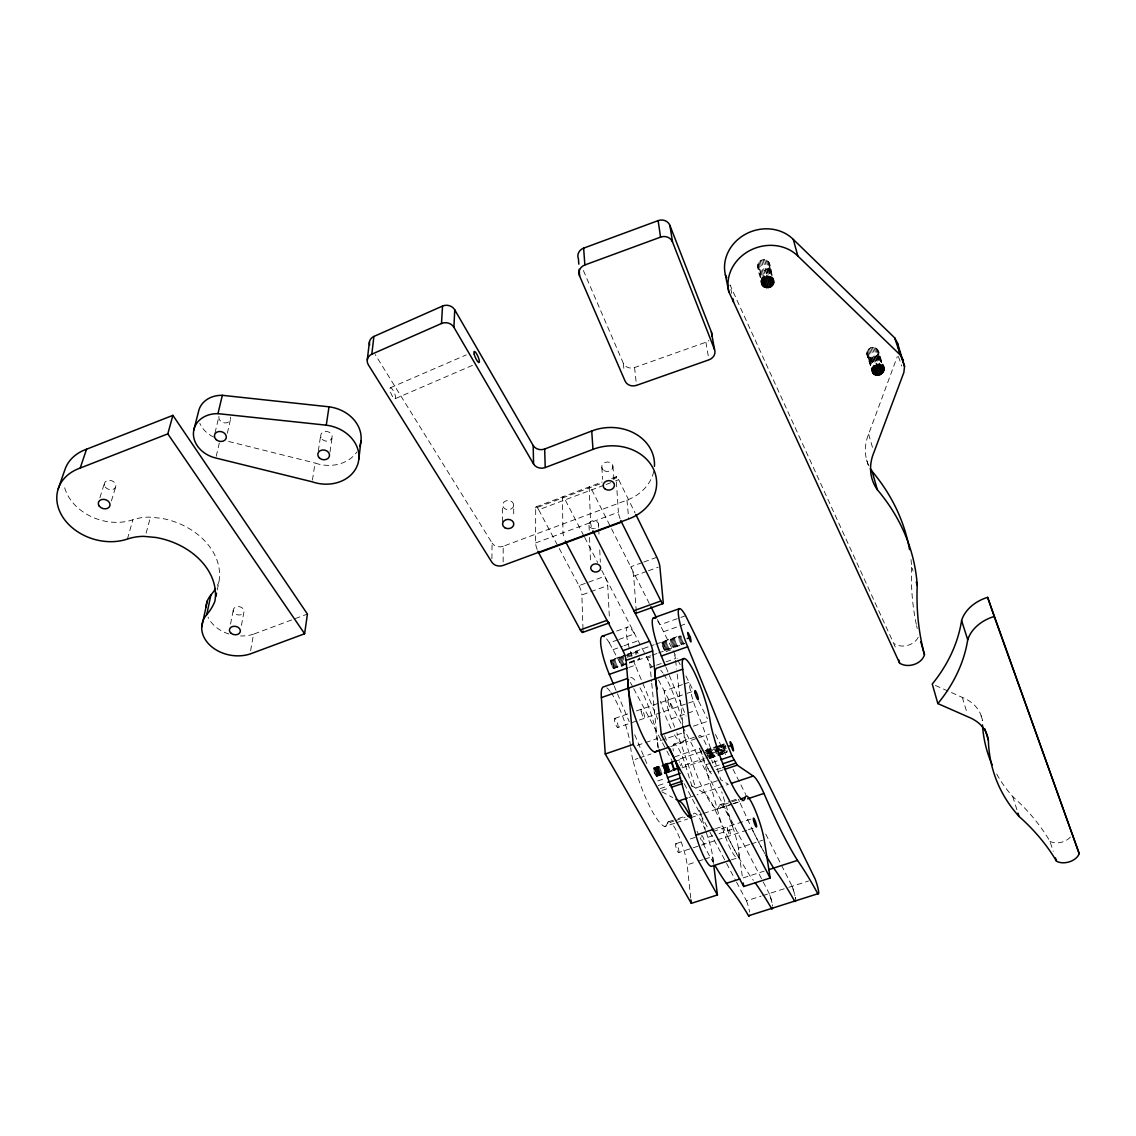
<?xml version="1.0" encoding="UTF-8"?>
<svg xmlns="http://www.w3.org/2000/svg" width="1136" height="1136" viewBox="0 0 1136 1136"><rect width="100%" height="100%" fill="white"/><g stroke="black" fill="none" stroke-linecap="round" stroke-linejoin="round"><path stroke-width="0.75" stroke-dasharray="5 3.75" d="M537.129 549.412A7.483 1.704 69.5 0 1 535.596 542.965L535.695 508.048L600.277 483.78M502.581 521.85L502.652 504.64M503.149 561.965L503.205 546.26L626.973 500.138A44.986 37.971 -4.5 0 0 654.095 469.651M491.902 558.742L492.087 543.051L375.178 354.546M650.573 655.756L613.426 668.536L611.239 664.148L610.714 660.13L625.311 654.961M760.353 277.61C758.592 272.228 754.318 261.294 763.151 259.761C771.813 258.894 770.336 271.007 772.537 276.204M757.641 266.08C758.635 274.117 772.139 270.425 769.299 262.998M870.503 365.764C869.239 360.538 862.891 350.939 870.801 347.772C880.443 344.733 880.002 359.459 882.686 364.741M867.009 354.56C869.551 360.637 880.102 356.576 878.057 350.371M330.022 451.986L332.181 436.792M318.307 451.006L320.608 435.798M312.443 480.102L315.055 463.034A35.031 29.181 11.8 0 0 356.832 451.972M250.616 650.701L253.555 634.158L307.416 614.065M241.428 625.425L243.899 612.261A5.467 4.189 10.4 0 0 237.239 606.61A5.467 4.189 10.4 0 0 234.811 613.483A5.467 4.189 10.4 0 0 243.899 612.261M230.523 624.118L233.405 609.322M701.608 751.563L679.285 759.132L679.427 762.355M217.26 589.953L218.964 581.788A65.831 50.382 13.9 0 0 161.042 518.229L148.93 517.093A46.448 35.741 14.3 0 0 132.898 519.748A47.343 36.863 17.6 0 1 63.9 484.447M657.034 775.789C651.027 772.551 654.251 760.836 657.034 775.789L663.367 773.644M227.328 433.214L230.395 419.738M216.209 456.317L219.362 442.742M214.988 433.015L218.992 416.202A5.978 4.899 16.5 0 0 224.743 422.919A5.978 4.899 16.5 0 0 230.381 417.168M661.876 642.351C667.854 647.108 664.745 656.764 661.876 642.351L680.265 635.848M146.104 533.153L150.463 517.107M127.417 539.046L132.898 519.748M639.525 657.758L639.54 659.647L638.602 659.008M111.385 501.004L115.744 486.705M99.897 497.653L104.398 483.354M868.87 465.845A54.358 44.19 -20.3 0 1 868.614 434.122L897.312 356.519M390.386 387.759L466.257 354.901M395.058 398.75A5.978 1.676 65.9 0 0 392.999 390.216A5.978 1.676 65.9 0 0 390.102 390.798A5.978 1.676 65.9 0 0 395.058 398.75L472.533 365.323M536.107 506.855L602.151 482.019M611.651 478.455L616.408 476.666M612.986 479.009L616.152 477.816A7.356 1.278 69.6 0 1 618.722 479.704L635.067 512.961M613.767 668.735L613.057 663.495L610.714 660.13M535.695 508.048A7.285 1.605 69.3 0 1 538.691 509.766L604.508 485.044M606.084 484.461L613.98 481.494M615.57 480.897L618.722 479.704M535.596 542.965L618.382 512.208L616.152 477.816M559.239 548.489L578.962 585.665L587.028 582.725M588.647 582.143L604.764 576.264A7.057 1.406 70 0 1 607.703 585.551L609.507 619.716M642.152 562.632L630.721 566.807A7.086 1.306 70.1 0 1 633.703 576.122L636.316 611.85M643.785 562.05L656.849 557.279M582.995 629.23L581.873 594.937L607.703 585.551M633.703 576.122L646.782 571.365M648.415 570.769L658.213 567.219M616.635 631.062L627.796 627.072M606.581 638.872A29.948 6.347 70.5 0 1 609.365 642.862L617.26 640.051M618.836 639.483L634.626 633.86A30.047 5.921 70.5 0 0 629.514 648.869M685.604 615.712L660.03 624.814A30.132 5.495 70.5 0 0 655.16 618.382M612.986 649.678L622.443 646.327M624.019 645.759L638.176 640.732M663.523 631.73L689.027 622.684M583.379 270.496L623.337 363.321A8.747 7.711 -6.8 0 0 634.57 367.539L705.896 342.234A8.847 7.81 -12.9 0 0 708.864 340.559M626.916 654.393L654.151 644.751M655.77 644.183L679.967 635.62M610.586 660.499L626.561 654.847M627.242 654.606L636.813 651.226L638.105 653.413M610.572 661.138L623.366 656.622M624.445 656.239L637.211 651.723M661.905 642.99L681.33 636.103M610.685 662.004L637.651 652.476M662.047 643.842L681.486 636.969M610.912 663.026L636.529 653.981M662.288 644.865L681.728 637.992M611.239 664.148L624.047 659.633M662.629 646.001L682.069 639.128M611.651 665.284L623.025 661.251M663.026 647.137L682.48 640.264M612.091 666.363L623.352 662.359M663.481 648.23L682.921 641.357M612.56 667.301L623.763 663.353M663.935 649.181L683.375 642.309M613.014 668.039L639.653 658.624M664.361 649.934L683.801 643.075M613.426 668.536L639.653 659.263M664.745 650.431L684.738 643.359M652.178 655.188L657.006 653.484M658.61 652.916L684.653 643.729M650.388 657.105L647.236 658.213A7.029 1.363 70.6 0 1 650.204 667.4L651.567 681.529M666.122 651.553L672.413 649.338L657.261 619.319M628.776 667.499L635.251 665.213L642.067 681.6M650.204 667.4L654.932 665.739M656.509 665.185L664.375 662.416M665.952 661.862L675.409 658.553A7.043 1.264 70.6 0 0 674.599 654.918M682.438 684.61L664.205 690.944A29.28 5.51 70.9 0 0 671.333 718.832A166.012 34.563 71.3 0 1 674.656 727.182M684.099 684.028L689.069 682.296A29.366 5.112 70.9 0 0 696.411 710.213A166.566 32.064 71.3 0 1 720.721 779.608L728.375 784.365L697.078 794.817M614.789 718.421L628.08 713.82M636.401 710.937L685.576 693.883M687.166 693.343L695.09 690.589M617.714 727.523A4.8 1.051 70.9 0 0 616.507 720.764A4.8 1.051 70.9 0 0 614.519 720.622A4.8 1.051 70.9 0 0 617.714 727.523L637.679 720.622M639.341 720.039L686.982 703.582M688.572 703.042L694.92 700.841M671.333 718.832L696.411 710.213M637.268 745.401L643.842 743.143M645.489 742.589L656.991 738.641A38.496 7.895 70.9 0 0 639.98 687.834M693.443 726.16L706.762 721.601M657.531 747.261A38.695 7.938 70.9 0 0 657.403 741.595L683.915 732.521L676.829 670.879M673.691 744.265L694.423 737.193M670.737 746.579L681.813 742.802M674.571 823.316L664.816 826.554A54.074 11.459 71.3 0 1 635.095 768.334L632.922 760.14L637.878 758.45M639.525 757.897L651.098 753.949M731.811 804.345L717.001 809.258A54.414 9.926 71.2 0 1 688.246 750.271L685.959 742.064L697.689 738.073M699.35 737.505L709.404 734.083M674.557 756.888L700.316 748.141M653.725 767.893L661.649 765.195M663.239 764.656L679.087 759.288M706.223 750.087L724.058 743.952M654.237 767.879L676.403 760.353M705.073 750.64L717.895 746.295M719.5 745.741L724.314 744.123M653.626 768.319L664.73 764.556M666.321 764.017L672.668 761.873M706.166 750.513L714.189 747.786M720.622 745.614L723.831 744.52M654.606 768.305L660.939 766.161M662.529 765.621L673.605 761.858M675.196 761.333L679.939 759.714L682.353 766.53M705.428 751.081L715.041 747.815M716.646 747.275L724.654 744.563M653.64 769.015L664.745 765.252M666.335 764.713L672.682 762.554M706.209 751.208L714.246 748.482M720.678 746.295L723.888 745.216M655.046 768.987L661.365 766.843M662.955 766.303L672.441 763.08M707.43 751.237L715.439 748.51M717.043 747.971L725.052 745.259M653.768 769.924L661.706 767.226M663.296 766.686L672.824 763.463M704.76 752.643L725.663 745.557M655.486 769.881L661.819 767.737M663.396 767.198L672.881 763.974M707.87 752.131L719.074 748.34M720.678 747.786L725.478 746.167M654.009 770.975L661.947 768.277M663.538 767.737L673.08 764.514M706.62 753.154L725.918 746.608M655.926 770.918L662.245 768.774M663.836 768.234L673.321 765.025M706.691 753.722L725.904 747.218M654.336 772.097L662.288 769.399M663.878 768.859L673.407 765.636M706.961 754.276L718.222 750.47M719.826 749.916L726.273 747.744M656.31 772.026L662.643 769.896M664.219 769.356L673.719 766.147M715.098 752.131L707.089 754.844L707.43 755.965M716.702 751.592L726.316 748.34M654.734 773.218L662.686 770.52M664.276 769.995L673.804 766.757M707.359 755.412L718.619 751.592M720.238 751.052L725.066 749.419M656.651 773.147L662.97 771.003M664.56 770.478L674.046 767.269M709.034 755.426L715.439 753.253M721.843 751.095L725.052 750.016M655.174 774.255L663.112 771.571M664.702 771.032L674.244 767.808M707.785 756.462L719.06 752.657M720.664 752.103L727.097 749.93M656.878 774.198L663.211 772.054M664.801 771.514L674.287 768.305M709.29 756.477L717.299 753.764M718.903 753.225L726.912 750.513M673.137 745.784A20.576 3.99 71.3 0 1 685.335 764.982L704.277 758.578M705.854 758.053L710.596 756.448L712.712 763.179M655.614 775.15L676.275 768.163M709.83 756.817L727.523 750.839M657.02 775.093L663.353 772.949M664.929 772.423L676.019 768.674M709.446 757.371L727.083 751.407M656.04 775.831L665.582 772.608M667.159 772.082L679.868 767.78M710.241 757.513L719.883 754.261M721.488 753.708L726.316 752.089M664.958 773.119L676.048 769.37M709.489 758.067L727.139 752.103M656.423 776.257L665.952 773.034M667.542 772.508L675.48 769.825M710.596 757.953L717.015 755.781M718.619 755.241L726.657 752.529M656.736 776.399L663.282 774.085M664.659 773.715L675.963 769.81M682.111 767.822L706.052 759.728M709.262 758.649L717.455 755.781M718.889 755.383L727.083 752.529M657.815 780.943L665.824 778.245M699.364 748.468L706.038 764.684L710.895 763.037M712.528 762.497L719.017 760.311M658.241 785.53L666.25 782.832M706.038 764.684L707.998 768.774L712.868 767.127M714.487 766.587L720.962 764.4M660.172 788.583L668.153 785.899M707.998 768.774L709.844 771.884L714.686 770.251M716.305 769.711L721.161 768.078M661.876 790.457L668.252 788.327M717.881 771.642L722.709 770.023M717.37 780.73L695.573 788.029A166.012 34.563 71.3 0 0 676.843 732.834M688.885 797.557L695.445 795.356M668.465 821.782L676.502 819.113M678.107 818.587L684.525 816.457M719.997 804.671L729.752 801.434M731.371 800.894L736.256 799.29M664.816 826.554A62.168 13.249 71.3 0 0 667.357 823.245L673.804 821.101M675.423 820.575L685.093 817.366M717.001 809.258A62.551 11.459 71.2 0 0 719.088 806.077L738.67 799.588M690.745 817.693L702.076 813.93M703.695 813.404L731.286 804.245M732.905 803.706L739.422 801.547L751.578 828.073A186.034 28.982 71 0 0 763.122 850.466L765.167 854.116M676.204 822.776L687.578 819.013M733.458 803.791L743.342 800.525M715.552 828.655L722.127 826.483A28.017 5.041 71.7 0 0 737.321 857.893A28.017 5.041 71.7 0 0 732.72 826.937A28.017 5.041 71.7 0 0 719.088 806.077M675.849 843.736L683.886 841.094M690.319 838.979L695.147 837.388M712.911 831.552L753.523 818.19M707.87 837.289L712.655 835.713M719.031 833.625L733.402 828.897L721.729 791.835M678.703 852.554A4.629 0.966 71.9 0 0 677.383 845.738A4.629 0.966 71.9 0 0 675.735 846.15A4.629 0.966 71.9 0 0 678.703 852.554L691.583 848.336M693.187 847.797L715.794 840.399M717.412 839.859L746.664 830.274M748.297 829.734L756.448 827.065M690.731 898.093L687.152 864.837L696.723 861.713M698.313 861.202L703.099 859.64M704.703 859.114L712.67 856.516L713.536 863.502M749.661 844.46L738.357 848.138L742.504 877.787M751.279 843.934L762.583 840.242M731.371 859.867L737.86 857.751M743.185 877.901L764.145 871.142M736.526 882.104L746.466 900.82L761.092 896.148M762.725 895.637L787.205 887.812M788.838 887.301L808.534 881.011M228.62 441.464L315.055 463.034M935.425 685.448L962.32 697.39A47.57 34.463 -14.2 0 1 982.242 720.579M661.848 791.82L672.796 797.557M691.725 785.828L703.638 792.63A42.643 7.98 71.7 0 1 715.013 809.641L727.352 836.011A186.205 31.382 71 0 0 739.124 858.262L749.916 875.728A357.442 65.647 73.9 0 1 753.395 880.329M636.813 651.226L636.288 652.959M709.844 771.884L711.42 773.815M538.691 509.766L558.415 546.941M609.365 642.862L622.116 666.832M630.409 682.438L632.894 687.11M633.718 688.672L666.051 749.519M666.875 751.066L672.682 761.986M684.284 783.826L709.162 830.629M709.986 832.191L725.748 861.826M726.571 863.388L735.688 880.542M583.876 535.88L564.819 499.102A7.313 1.505 69.4 0 0 562.363 497.582L563.002 532.784A7.512 1.59 69.6 0 0 564.592 539.231M584.685 537.442L597.692 562.547M601.753 570.386L645.617 655.074M646.327 656.438L652.021 667.428M658.525 679.995L769.228 893.563A11.672 1.988 72 0 1 772.097 903.163A11.843 2.016 72 0 0 769.228 893.563M649.295 603.528L591.501 489.091A7.327 1.392 69.5 0 0 589.158 487.5L590.592 522.532A7.54 1.477 69.7 0 0 592.594 529.901M673.108 650.701L677.099 658.61M677.908 660.186L680.294 664.929M685.888 675.991L693.074 690.219M698.654 701.267L707.444 718.676M715.424 734.467L725.819 755.042M733.004 769.257L745.784 794.561M765.749 834.08L792.104 886.25A11.701 1.832 71.9 0 1 794.589 894.06M895.296 646.995L730.022 284.923L731.783 293.471M614.107 685.775L629.216 721.672M634.712 734.722L647.066 764.088M642.749 683.247L657.744 719.301M664.56 735.688L666.605 740.601M680.166 764.613L680.592 765.664M666.037 667.372L686.03 716.035M898.462 356.477L901.7 366.062M996.726 774.056A242.877 167.83 -21.2 0 0 1012.744 796.577A322.17 215.229 -7.2 0 1 1049.948 841.336L1053.242 851.29M877.432 349.235L882.558 365.181M878.185 353.012L881.266 362.597M876.452 348.298L882.09 365.849M877.659 354.304L880.23 362.313M875.217 347.659L880.84 365.21M876.793 355.483L878.838 361.887M873.797 347.346L879.392 364.883M875.629 356.463L877.674 362.867M872.292 347.389L877.858 364.926M874.266 357.158L875.785 361.958M870.801 347.772L875.331 362.128M1012.744 796.577L1017.458 811.473M872.775 357.542L874.805 363.946M869.423 348.468L873.939 362.838M871.284 357.57L873.286 363.989M868.259 349.448L873.769 367.013M869.864 357.272L872.363 365.281M867.393 350.626L871.894 365.011M981.135 715.737L983.691 723.902M868.628 356.633L871.127 364.642M866.882 351.933L870.872 364.727M867.648 355.71L870.645 365.309M685.335 764.982L692.151 786.85M699.478 810.38L705.243 828.882M866.754 353.282L870.233 364.471M962.32 697.39L967.276 713.706M911.001 559.594A247.194 196.84 -6.6 0 1 911.612 566.253L913.017 571.01M868.614 434.122L872.973 449.018M866.654 459.924L869.04 468.288M700.798 749.845L722.127 826.483M685.959 742.064L685.675 740.913A38.425 7.072 71.2 0 1 683.915 732.521L683.46 729.582M768.589 261.763L772.721 278.618M769.555 265.824L772.04 275.963M767.538 260.755L771.656 277.61M769.058 267.23L770.719 273.989M766.218 260.073L770.322 276.914M768.206 268.494L769.455 273.563M764.713 259.718L768.39 274.884M767.041 269.53L768.277 274.614M763.151 259.761L766.388 273.236M765.65 270.283L766.473 273.662M761.603 260.172L765.636 277.014M760.211 260.925L763.42 274.401M759.047 261.962L762.27 275.466M759.743 269.686L760.935 274.77M758.195 263.24L760.978 275.054M757.712 264.645L760.68 277.156M632.922 760.14L632.653 758.99A38.184 8.165 71.3 0 1 630.693 747.658M705.896 342.234L708.949 359.828M658.667 748.198A38.312 7.625 71.3 0 1 657.403 741.595L656.991 738.641M675.608 660.314L676.616 669.118M634.57 367.539L636.501 385.374M623.337 363.321L624.147 371.415M651.752 683.304L657.403 741.595M626.973 500.138L628.705 518.953M612.886 465.973L614.278 482.885M601.796 467.507L602.676 479.349M598.487 523.966L598.644 527.431M598.729 529.177L599.07 536.107M599.751 549.966L600.333 562.107M589.016 525.215L589.229 530.427M589.513 537.371L590.578 563.385M513.685 505.548A5.538 4.601 1.1 0 1 504.966 508.814A5.538 4.601 1.1 0 1 505.847 500.891A5.538 4.601 1.1 0 1 513.685 505.548L513.742 517.59M746.466 900.82A11.63 2.13 72.2 0 1 749.575 912.038M635.251 665.213A30.047 5.921 70.5 0 1 633.519 660.854M631.886 656.367A30.047 5.921 70.5 0 1 629.94 650.346M772.395 904.781A11.672 1.988 72 0 1 772.565 906.187M713.791 863.502A184.983 33.54 71.1 0 1 700.159 837.715M698.91 835.173A184.983 33.54 71.1 0 1 697.035 831.268M739.124 858.262A185.48 31.268 71 0 1 727.352 836.011M578.962 585.665A7.029 1.505 70 0 1 581.873 594.937M683.915 732.521A38.823 7.37 70.9 0 1 673.463 733.132M671.007 728.46A38.823 7.37 70.9 0 1 660.442 701.366M594.426 528.567A4.785 4.019 -2.3 0 1 589.172 523.483A4.785 4.019 -2.3 0 1 596.94 521.552A4.785 4.019 -2.3 0 1 595.619 528.268M660.74 670.226A38.624 7.327 70.9 0 1 662.842 672.91M663.68 674.159A38.624 7.327 70.9 0 1 683.247 728.19M763.122 850.466A185.31 28.883 71 0 1 751.578 828.073M792.104 886.25A11.885 1.86 71.9 0 1 794.959 895.764M795.271 897.369A11.885 1.86 71.9 0 1 795.47 898.761M738.357 799.261A42.77 7.398 71.6 0 1 739.422 801.547M795.342 897.497A11.701 1.832 71.9 0 1 795.527 898.888M620.057 518.669A7.554 1.363 69.8 0 1 618.382 512.208M698.725 737.065A20.647 3.706 71.2 0 1 710.596 756.448M673.364 750.967A20.576 3.99 71.3 0 1 673.094 748.539M705.442 830.615A27.931 5.439 71.8 0 0 693.145 814.682A62.352 12.354 71.2 0 1 693.017 815.108M706.067 832.234A27.931 5.439 71.8 0 1 713.096 861.258M701.579 835.272A4.643 0.909 71.8 0 1 704.249 840.654A4.643 0.909 71.8 0 1 703.809 843.608A4.643 0.909 71.8 0 1 701.366 836.707M630.679 677.354A38.496 7.895 70.9 0 1 636.401 682.168M606.837 687.848A38.383 8.449 70.9 0 1 610.117 691.37M611.012 692.577A38.383 8.449 70.9 0 1 630.537 746.238M667.357 823.245A27.846 5.836 71.9 0 1 677.397 832.83A27.846 5.836 71.9 0 1 687.152 864.837M213.596 437.033A26.881 22.024 16.5 0 1 199.822 423.316M253.555 634.158A32.859 25.191 10.5 0 1 240.605 635.975M228.932 634.016A32.859 25.191 10.5 0 1 208.044 617.175M218.964 581.788A75.856 58.177 14.4 0 1 217.388 585.296M1070.396 837.033A13.646 9.202 -15.4 0 1 1049.948 841.336M918.172 637.367A14.74 11.19 -15 0 1 894.43 643.757M917.235 628.52A413.263 294.167 -26.7 0 1 916.61 625.78M916.312 624.388A413.263 294.167 -26.7 0 1 911.612 566.253M503.205 546.26A8.463 6.915 1.2 0 1 492.087 543.051M668.011 702.105A4.828 0.909 70.9 0 0 671.12 709.063A4.828 0.909 70.9 0 0 669.757 702.332A4.828 0.909 70.9 0 0 668.011 702.105M641.187 711.392A4.814 0.98 70.9 0 0 644.339 718.321A4.814 0.98 70.9 0 0 643.047 711.576A4.814 0.98 70.9 0 0 641.187 711.392M727.48 829.138A4.658 0.838 71.7 0 0 730.363 835.613A4.658 0.838 71.7 0 0 728.9 828.811A4.658 0.838 71.7 0 0 727.48 829.138M322.184 439.376A5.822 4.856 11.8 0 0 331.939 438.027A5.822 4.856 11.8 0 0 325.066 431.453A5.822 4.856 11.8 0 0 322.184 439.376M105.179 486.961A5.921 4.601 17.6 0 0 115.233 487.784A5.921 4.601 17.6 0 0 109.823 480.301A5.921 4.601 17.6 0 0 105.179 486.961M603.954 470.56A5.595 4.729 -4.4 0 0 612.886 467.208A5.595 4.729 -4.4 0 0 605.176 462.409A5.595 4.729 -4.4 0 0 603.954 470.56"/><path stroke-width="1.5" d="M373.9 336.441L371.813 354.191A9.173 7.924 11.8 0 0 368.362 364.855L491.86 562.221A8.591 6.958 1.1 0 0 503.134 565.444L628.705 518.953A45.639 38.226 -4.5 0 0 653.015 468.117A45.639 38.226 -4.5 0 0 592.978 449.373L545.223 467.549A8.932 7.554 -0.4 0 1 533.565 463.999L453.903 327.296L454.741 309.816A9.045 8.051 9 0 0 442.515 306.067L373.9 336.441A9.031 7.853 12.4 0 0 369.626 345.06M371.813 354.191L441.492 323.504L442.515 306.067M773.701 282.722C774.993 275.21 762.696 274.6 761.674 281.529C760.424 289.013 772.65 289.623 773.701 282.722L772.452 277.653M883.723 367.936C880.911 361.092 868.841 367.027 873.144 373.318C878.298 379.012 887.685 370.918 882.686 364.741M904.554 366.374L903.858 372.452L873.939 452.327A55.153 44.489 -19.9 0 0 877.375 489.772A250.63 197.863 -6.5 0 1 917.235 585.267A419.255 295.772 -26.3 0 0 924.477 654.677A14.938 11.232 -14.8 0 1 914.267 664.418A14.938 11.232 -14.8 0 1 899.627 663.154L728.829 291.782L725.379 274.784A39.59 35.401 -20.4 0 1 746.267 233.789A39.59 35.401 -20.4 0 1 793.283 239.398L894.643 337.818L897.468 343.015L904.554 366.374L899.13 350.428M358.806 459.185L361.007 440.598M367.269 359.785L369.427 341.979M215.513 588.661A75.856 58.177 14.4 0 1 210.913 594.994L206.724 614.661A33.313 25.333 10.1 0 0 210.487 645.731A33.313 25.333 10.1 0 0 250.034 654.009L304.618 633.76L307.416 614.065L172.899 415.35L86.549 449.217A47.343 36.863 17.6 0 0 64.851 469.864L58.234 488.849M222.344 395.314L217.97 413.646A27.278 22.195 16 0 0 193.432 432.887A27.278 22.195 16 0 0 215.812 458.021L312.187 481.806A35.557 29.408 11.3 0 0 358.223 462.593A35.557 29.408 11.3 0 0 326.273 425.176L329 406.816L222.344 395.314A26.881 22.024 16.5 0 0 198.488 411.686L193.773 430.161M215.883 596.485L216.564 593.219M201.725 626.987L207.363 600.788M304.618 633.76L167.801 433.867L172.899 415.35M206.724 614.661A76.95 58.532 14 0 0 214.86 601.384A66.783 50.68 13.6 0 0 155.973 537.484L143.676 536.348A47.116 35.954 13.9 0 0 127.417 539.046A48.039 37.119 17.1 0 1 63.119 517.59A48.039 37.119 17.1 0 1 80.202 468.046L86.549 449.217M80.202 468.046L167.801 433.867M454.741 309.816L533.182 445.497A8.804 7.512 -0.3 0 0 544.669 449.018L591.728 431.013A44.986 37.971 -4.5 0 1 654.45 466.356M537.868 551.201A7.483 1.704 69.5 0 0 538.663 552.82L621.548 522.134L660.896 601.001A7.299 1.278 70.3 0 0 663.211 602.194L659.86 566.623A7.1 1.207 70.1 0 0 656.849 557.279L635.848 514.537M578.806 264.163L578.465 259.093A9.131 8.392 -3.6 0 1 583.634 248.145L658.127 220.625A9.216 8.506 -13.2 0 1 669.899 225.397L711.377 332.01L714.516 349.505A8.974 7.867 -12.6 0 1 708.949 359.828L636.501 385.374A8.889 7.767 -6.7 0 1 625.112 381.128L579.601 276.02L579.147 269.246M579.601 276.02A9.273 8.463 -3.6 0 1 584.855 264.972L660.556 237.126A9.372 8.591 -12.7 0 1 672.512 241.94L714.516 349.505M538.663 552.82L580.311 629.912L607.007 620.341A7.242 1.491 70.2 0 0 609.336 622.84M660.896 601.001L633.86 610.699A7.27 1.377 70.2 0 0 636.302 612.758M582.541 632.454L609.152 622.926M635.933 613.312L662.899 603.656M602.279 636.188L613.44 632.198M653.484 617.899L679.342 608.669M565.33 541.034A7.512 1.59 69.6 0 0 566.111 542.667L622.968 650.658L649.522 641.244A7.469 1.406 70.5 0 1 652.66 650.985L661.322 734.765L743.725 886.506L770.18 878.014L764.187 839.717A28.102 4.643 71.6 0 0 754.063 807.526A28.102 4.643 71.6 0 0 745.202 797.415L740.303 799.048M687.181 638.588L690.404 637.452C682.906 620.682 693.5 653.157 690.404 637.452M627.356 678.519L604.153 686.669A38.383 8.449 70.9 0 0 601.398 697.603L605.261 753.977L691.299 903.347L717.427 894.955L633.206 744.407L626.078 660.385L652.66 650.985M604.153 636.6A29.948 6.347 70.5 0 0 601.001 646.199A29.948 6.347 70.5 0 0 609.308 674.358L627.143 668.067M655.16 618.382A30.132 5.495 70.5 0 0 652.817 627.768A30.132 5.495 70.5 0 0 661.365 656.026L687.649 646.767A30.232 5.055 70.5 0 1 678.32 613.539A30.232 5.055 70.5 0 1 685.604 615.712L815.108 878.909A11.729 1.69 71.8 0 1 818.403 890.184A11.729 1.69 71.8 0 1 817.821 893.762L748.567 915.758A356.292 70.347 74.1 0 0 726.344 883.325A184.983 33.54 71.1 0 1 715.254 866.015M684.241 658.568L657.375 667.996A38.624 7.327 70.9 0 0 655.429 678.703A38.823 7.37 70.9 0 0 657.148 688.941M601.398 697.603L682.708 669.161A38.752 6.745 70.9 0 1 692.662 669.019A38.752 6.745 70.9 0 1 710.085 720.465A38.553 6.504 71.2 0 0 712.442 731.783L715.084 741.155A54.585 9.131 71.2 0 0 743.342 800.525A62.75 10.551 71.1 0 0 745.202 797.415M605.261 753.977L633.206 744.407M661.322 734.765L689.651 725.066L682.708 669.161M654.904 751.975L669.147 747.119M729.113 746.139L732.322 745.046C737.15 763.264 725.308 731.84 732.322 745.046M667.428 777.706L680.237 773.389M720.636 759.757L731.982 755.937L737.236 765.139L753.253 776.044A42.898 6.816 71.5 0 1 763.96 793.411A186.474 26.653 71 0 0 797.486 860.392A359.8 56.076 73.4 0 1 817.821 893.762M667.84 782.292L680.649 777.975M722.581 763.861L733.927 760.041M669.757 785.359L682.537 781.071M722.78 767.538L735.716 763.179M671.433 787.248L682.58 783.499M724.328 769.484L737.236 765.139M675.92 799.204L679.044 800.837L687.237 798.097M731.683 783.258L753.253 776.044M688.317 816.287L691.54 815.222M747.602 798.835L763.96 793.411M675.948 762L695.871 835.13L713.919 829.195M729.752 860.392L711.903 866.186A27.931 5.439 71.8 0 1 695.871 835.13M726.344 883.325L739.806 878.98M768.887 869.608L797.486 860.392M217.97 413.646L326.273 425.176M937.853 703.582L968.27 716.972A48.181 34.577 -14 0 1 988.363 740.218A246.114 168.398 -21 0 0 1019.02 816.429A325.933 215.414 -7.1 0 1 1056.537 861.258A13.817 9.216 -15.2 0 0 1069.658 861.741A13.817 9.216 -15.2 0 0 1079.2 853.647L987.624 597.366A34.833 26.057 -17.8 0 0 961.581 620.554A176.563 137.371 -11.2 0 1 932.258 684.042L937.853 703.582A178.977 138.024 -11.1 0 0 967.73 639.795A35.301 26.171 -17.6 0 1 994.185 616.479L987.624 597.366M793.283 239.398L797.855 256.026L900.564 355.27L903.432 360.51M765.863 855.337L773.63 868.089A358.607 60.89 73.6 0 1 794.618 901.146A11.701 1.832 71.9 0 0 795.598 900.01A11.885 1.86 71.9 0 1 794.618 901.146M689.651 725.066L770.18 878.014M649.522 641.244L593.745 532.443A7.54 1.477 69.7 0 1 592.964 530.796M650.885 606.681L656.466 617.743M725.379 274.784L726.713 277.681M609.308 674.358L613.426 684.142M670.013 748.794L678.874 770.109M661.365 656.026L665.369 665.753M687.649 646.767L731.982 755.937M994.185 616.479L1079.2 853.647M894.643 337.818L900.564 355.27M1055.443 857.936L1056.537 861.258M882.431 364.443L883.978 369.243M882.289 365.792L883.836 370.592M881.252 365.508L883.297 371.912M879.349 363.492L882.416 373.091M961.581 620.554L967.73 639.795M878.185 364.471L881.238 374.071M876.296 363.563L879.846 374.781M1017.97 813.12L1019.02 816.429M875.302 365.551L878.341 375.164M873.797 365.593L876.807 375.207M872.874 366.885L875.373 374.894M984.798 728.758L988.363 740.218M872.121 367.837L874.124 374.241M871.639 368.518L873.144 373.318M916.298 582.101L917.235 585.267M870.361 468.643A54.358 44.19 -20.3 0 0 872.093 471.312L877.375 489.772M920.771 641.769L924.477 654.677M898.761 659.931L899.627 663.154M771.543 277.369L773.204 284.128M770.279 276.943L772.338 285.406M768.689 276.304L771.145 286.457M659.079 749.973L661.592 759.331A54.244 10.693 71.3 0 0 690.83 817.934A62.352 12.354 71.2 0 0 691.767 817.295M766.871 275.352L769.739 287.209M765.749 277.454L768.177 287.621M763.761 275.792L766.587 287.664M762.668 277.156L765.068 287.323M761.745 278.15L763.733 286.627M761.475 280.549L762.668 285.619M761.148 281.004L761.944 284.383M732.834 298.598L733.529 302.02M897.468 343.015L898.576 348.837M669.899 225.397L672.512 241.94M658.127 220.625L660.556 237.126M743.228 883.013L743.725 886.506M713.763 865.249L717.427 894.955M690.929 899.84L691.299 903.347M583.634 248.145L584.855 264.972M591.728 431.013L592.978 449.373M544.669 449.018L545.223 467.549M533.182 445.497L533.565 463.999M679.044 800.837A42.515 8.563 71.8 0 1 689.651 815.421M755.156 882.757A357.442 65.647 73.9 0 1 771.529 908.473A11.672 1.988 72 0 0 772.523 908.118A11.843 2.016 72 0 1 771.529 908.473M749.646 915.389A11.63 2.13 72.2 0 1 748.567 915.758M583.052 630.949A7.228 1.605 70.2 0 1 580.311 629.912M622.968 650.658A7.441 1.519 70.5 0 1 626.078 660.385M656.693 750.811A38.695 7.938 70.9 0 1 641.272 732.734A38.695 7.938 70.9 0 1 628.322 688.189A38.496 7.895 70.9 0 1 628.549 679.569M621.548 522.134A7.554 1.363 69.8 0 1 620.796 520.487M329 406.816A35.031 29.181 11.8 0 1 359.643 446.533M205.971 607.249A32.859 25.191 10.5 0 1 210.913 594.994M992.154 764.812A242.877 167.83 -21.2 0 1 982.455 724.91M728.829 291.782A40.214 35.727 -19.8 0 1 750.101 250.389A40.214 35.727 -19.8 0 1 797.855 256.026M872.093 471.312A247.194 196.84 -6.6 0 1 909.538 549.611M441.492 323.504A9.187 8.122 8.5 0 1 453.903 327.296M711.377 332.01A8.847 7.81 -12.9 0 1 711.676 336.057M592.708 571.252A4.956 4.09 -2.3 0 0 600.603 568.369A4.956 4.09 -2.3 0 0 593.759 564.194A4.956 4.09 -2.3 0 0 592.708 571.252M753.594 820.561A4.672 0.767 71.6 0 0 756.448 827.065A4.672 0.767 71.6 0 0 754.915 820.263A4.672 0.767 71.6 0 0 753.594 820.561M695.019 692.747A4.842 0.838 70.9 0 0 698.086 699.748A4.842 0.838 70.9 0 0 696.652 693.017A4.842 0.838 70.9 0 0 695.019 692.747M319.401 457.978A5.921 4.885 11.3 0 0 329.298 456.615A5.921 4.885 11.3 0 0 322.312 449.998A5.921 4.885 11.3 0 0 319.401 457.978M216.195 439.646A6.063 4.927 16 0 0 226.178 438.255A6.063 4.927 16 0 0 218.808 431.51A6.063 4.927 16 0 0 216.195 439.646M231.006 633.249A5.538 4.217 10.1 0 0 240.207 632.014A5.538 4.217 10.1 0 0 233.448 626.319A5.538 4.217 10.1 0 0 231.006 633.249M99.201 506.06A6.007 4.643 17.1 0 0 109.411 506.869A6.007 4.643 17.1 0 0 103.901 499.343A6.007 4.643 17.1 0 0 99.201 506.06M474.252 354.389A6.049 1.406 66.4 0 0 478.994 362.54A6.049 1.406 66.4 0 0 476.722 353.992A6.049 1.406 66.4 0 0 474.252 354.389M504.924 527.771A5.623 4.629 0.9 0 0 513.77 524.477A5.623 4.629 0.9 0 0 505.818 519.805A5.623 4.629 0.9 0 0 504.924 527.771M605.36 489.204A5.68 4.757 -4.4 0 0 614.434 485.81A5.68 4.757 -4.4 0 0 606.61 480.997A5.68 4.757 -4.4 0 0 605.36 489.204"/></g></svg>
